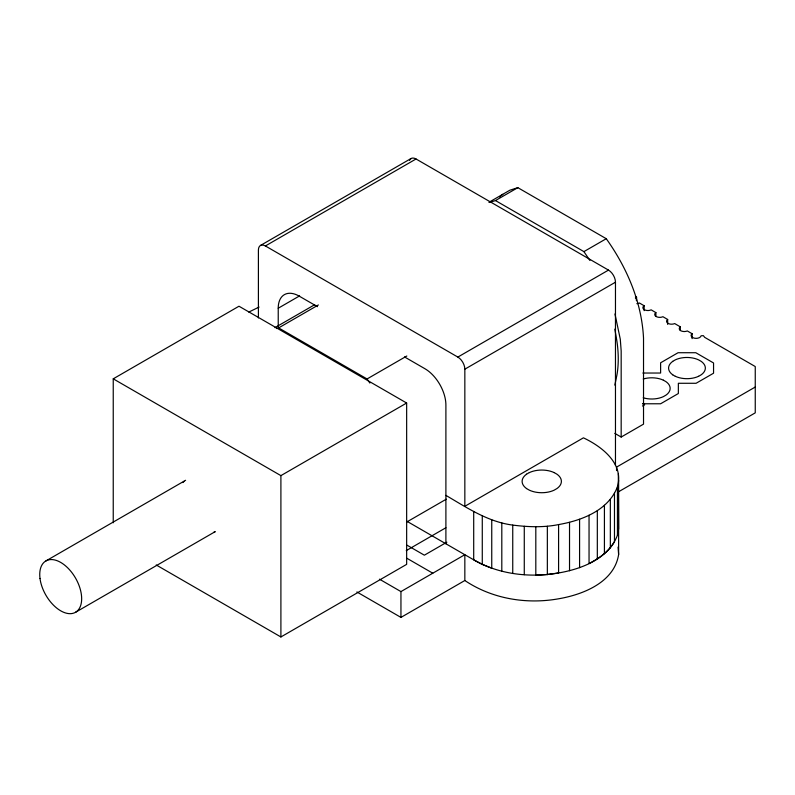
<?xml version="1.0" encoding="UTF-8"?>
<svg xmlns="http://www.w3.org/2000/svg" width="795" height="795" viewBox="0 0 795 795"><rect width="100%" height="100%" fill="white"/><g stroke="black" fill="none" stroke-linecap="round" stroke-linejoin="round"><path stroke-width="1.19" d="M636.427 300.381L636.497 296.992L635.434 296.783M406.772 521.192L473.701 559.829C499.071 574.527 529.997 577.935 558.587 572.976C581.692 568.952 608.334 558.895 617.437 535.244L617.437 486.848C624.254 463.614 601.825 446.522 583.421 437.836L464.837 506.306L464.837 369.178A9.878 5.704 60 0 0 457.85 357.074L265.391 245.963A9.878 5.704 60 0 0 258.405 249.998L258.405 317.94M617.437 535.244L618.619 528.755L618.321 473.701M618.619 480.359L618.619 554.572C614.237 582.328 583.103 594.59 558.587 598.794C526.469 604.518 492.115 598.864 464.837 580.519L400.948 617.407L356.875 591.957M614.843 385.128L616.92 375.061A114.907 66.343 60 0 0 616.92 341.254L614.843 329.13M445.896 495.374C466.933 507.667 487.971 521.918 512.745 525.088C527.95 527.015 543.472 527.651 558.587 524.581C581.692 520.546 608.334 510.499 617.437 486.848M589.045 515.19L589.045 563.585C598.993 558.299 608.712 551.69 614.475 541.733L614.475 493.337M499.648 196.961L500.423 196.305M501.198 195.64L502.758 194.318M672.659 361.377L675.323 359.847A18.374 10.603 0 0 1 698.567 359.867L701.21 361.377A18.374 10.603 0 0 1 701.2 374.793L698.547 376.333M526.479 474.217L529.321 472.578M260.452 245.476L411.095 158.503M265.391 245.963L416.033 158.99L608.483 270.101A9.878 5.704 60 0 1 615.469 282.205L615.469 465.264M113.238 522.782L113.238 378.827L238.987 306.224L406.652 403.025L406.652 564.361L280.903 636.964L156.227 564.977M248.795 312.087L259.091 307.049M278.23 326.795L278.23 308.231L299.596 295.889M488.915 202.308L509.853 190.214L517.833 187.66L606.267 238.709C626.987 267.796 641.734 302.1 643.523 338.084L643.523 424.142L621.173 437.051L614.793 433.364M274.951 327.639L314.701 304.694M489.491 202.487L495.484 200.559L517.833 187.66M276.362 328.534L278.638 327.908L318.388 304.952M45.891 560.952L185.613 480.289M495.484 200.559L583.908 251.618L606.267 238.709M278.638 327.908L367.061 378.957L406.811 356.011M457.85 357.074L608.483 270.101M464.837 369.178L615.469 282.205M113.238 378.827L280.903 475.629L406.652 403.025M75.525 612.289L215.246 531.626A29.644 17.112 60 0 1 213.636 532.372M406.563 522.116L446.303 499.171M642.509 406.026L644.646 404.794L642.509 403.572M406.245 550.627L445.916 527.731M446.86 542.2L424.361 555.188L407.159 545.261M379.453 579.177L400.948 591.589L464.837 554.711L464.837 580.519M616.711 467.023L755.25 387.036M617.794 492.214L755.25 412.853L755.25 366.545L704.678 337.348L703.366 335.649L701.091 335.778A5.018 2.892 0 0 1 694.264 338.163A5.018 2.892 0 0 1 692.107 333.731L687.327 330.949A5.008 2.892 0 0 1 680.709 330.68A5.008 2.892 0 0 1 680.331 326.864L674.687 323.565A5.008 2.892 0 0 1 667.989 323.336A5.008 2.892 0 0 1 667.671 319.481L662.921 316.708A5.008 2.892 0 0 1 656.163 316.509A5.008 2.892 0 0 1 655.895 312.614L651.155 309.841A5.008 2.892 0 0 1 644.338 309.682A5.008 2.892 0 0 1 644.119 305.737L639.399 302.984A5.008 2.892 0 0 1 636.855 303.67M642.867 373.034L660.615 373.034L660.615 362.788L678.065 352.722L695.804 352.722L713.552 362.967L713.552 373.213L696.102 383.279L678.354 383.279L678.354 393.525L660.615 403.771L642.867 403.771M675.323 376.333L672.659 374.793M663.358 380.159L666.021 381.699A18.374 10.603 0 0 1 666.011 395.105L663.358 396.645A18.374 10.603 0 0 1 643.215 397.788M554.135 472.578L556.977 474.217A19.627 11.329 0 0 1 556.967 488.537L554.135 490.187A19.627 11.329 0 0 1 529.351 490.167L526.479 488.547M317.463 306.671L299.188 296.128A29.644 17.112 60 0 0 278.23 308.231M404.516 356.935L424.937 368.731A29.644 17.112 60 0 1 445.896 405.023L445.896 543.78M406.98 558.319L432.788 573.215M367.061 378.957L369.864 383.051M583.908 251.618L589.9 260.452M618.063 521.262L618.321 522.096M618.063 547.079L618.619 554.572M614.962 313.936L620.289 339.207L621.173 350.993L621.173 437.051M692.097 333.731L692.097 338.64M680.321 326.854L680.321 330.541M667.661 319.471L667.661 324.39M655.885 312.604L655.885 316.291M644.119 305.737L644.119 310.656M636.497 296.992L636.497 300.679M616.552 466.864L616.552 470.59M610.341 499.479L610.341 547.884M604.419 505.282L604.419 553.688M597.323 510.748L597.323 559.153M579.585 519.284L579.585 567.69M569.528 522.355L569.528 570.76M558.587 524.581L558.587 572.976L547.049 574.517L535.81 575.202L535.81 526.797M547.348 526.29L547.348 574.686M524.273 526.29L524.273 574.686M512.745 525.088L512.745 573.493M501.804 522.871L501.804 571.277M491.747 519.801L491.747 568.196L481.989 564.271L473.701 559.829L473.701 511.433M482.277 516.044L482.277 564.44M400.948 591.589L400.948 617.407M280.903 475.629L280.903 636.964M635.374 297.946A5.008 2.892 0 0 1 636.427 297.926M698.567 376.303A18.374 10.603 0 0 1 675.353 376.303M672.719 374.793A18.374 10.603 0 0 1 672.719 361.387M643.215 379.016A18.374 10.603 0 0 1 663.378 380.179M182.89 482.585A29.644 17.112 60 0 1 184.162 481.303M409.534 160.342A9.878 5.704 60 0 1 416.033 158.99M526.538 488.537A19.627 11.329 0 0 1 526.538 474.217M529.351 472.598A19.627 11.329 0 0 1 554.155 472.598M40.008 578.492A29.644 17.112 60 0 0 73.915 613.034A29.644 17.112 60 0 0 68.191 568.336A29.644 17.112 60 0 0 40.008 578.492"/></g></svg>
